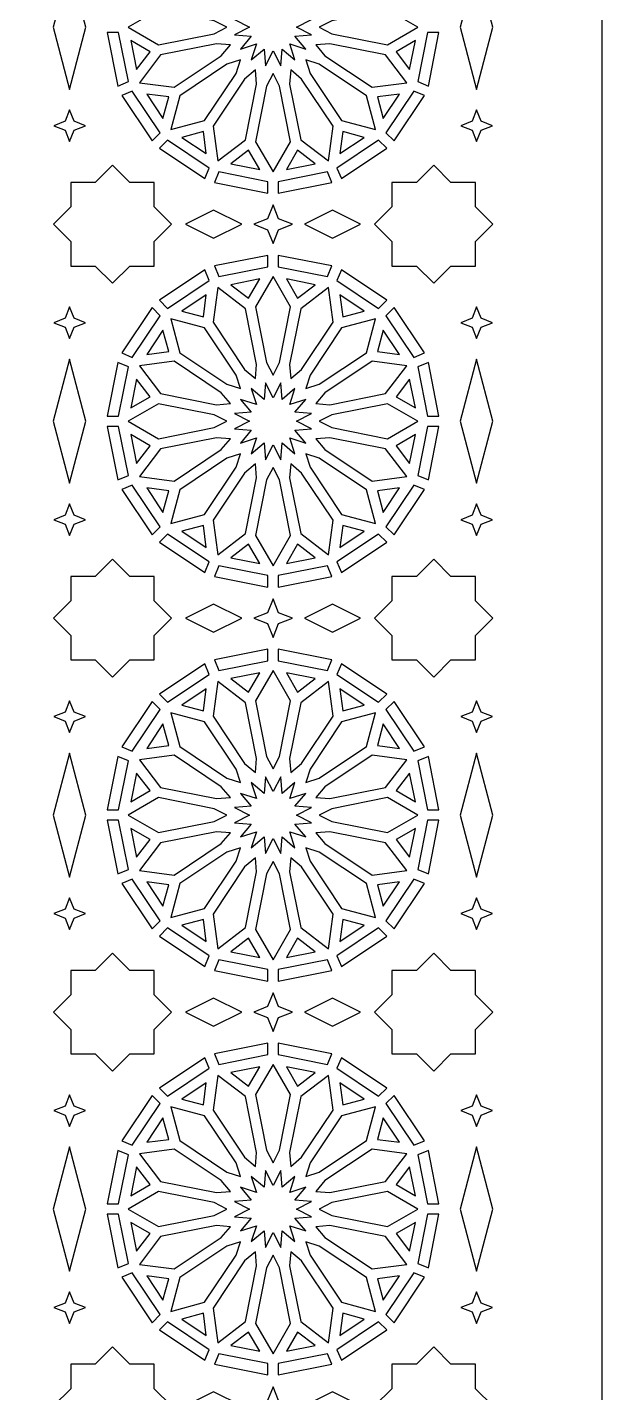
# Model space of a CAD drawing. Header units: millimetres. Extents: x 5 to 1055, y 1035 to 2435.
# Drawn here: x 880.2 to 1055.2, y 1319 to 1734.9 of the extents above; entities that cross this region are included whole.
import ezdxf

# ---------------------------------------------------------------- set-up
doc = ezdxf.new("R2010")
doc.units = ezdxf.units.MM
doc.layers.add('CUT', color=1, linetype='CONTINUOUS')

msp = doc.modelspace()

# ---------------------------------------------------------------- linework, layer by layer
at = {"layer": 'CUT'}
for points in [[(1055.15, 2435), (1055.15, 1034.85), (5, 1034.85), (5, 2435)], [(893.1, 1716.021), (898.047, 1734.925), (893.1, 1753.829), (888.153, 1734.925)], [(1017.05, 1716.021), (1021.997, 1734.925), (1017.05, 1753.829), (1012.103, 1734.925)], [(937.189, 1736.876), (920.224, 1740.252), (910.998, 1734.925), (920.224, 1729.598), (937.189, 1732.974), (940.999, 1734.925)], [(972.961, 1732.974), (989.926, 1729.598), (999.152, 1734.925), (989.926, 1740.252), (972.961, 1736.876), (969.151, 1734.925)], [(904.544, 1733.35), (907.789, 1717.043), (911.004, 1718.376), (908.026, 1733.35)], [(917.606, 1727.472), (911.732, 1730.863), (913.477, 1722.091)], [(998.418, 1730.863), (992.544, 1727.472), (996.673, 1722.091)], [(1002.124, 1733.35), (999.146, 1718.376), (1002.361, 1717.043), (1005.606, 1733.35)], [(942.07, 1729.538), (937.803, 1729.883), (920.838, 1726.509), (914.354, 1718.057), (924.915, 1716.667), (939.298, 1726.277)], [(968.08, 1729.538), (970.852, 1726.277), (985.235, 1716.667), (995.796, 1718.057), (989.312, 1726.509), (972.347, 1729.883)], [(945.122, 1724.972), (941.047, 1723.658), (926.665, 1714.048), (923.908, 1703.758), (934.198, 1706.515), (943.808, 1720.897)], [(965.028, 1724.972), (966.342, 1720.897), (975.952, 1706.515), (986.242, 1703.758), (983.485, 1714.048), (969.103, 1723.658)], [(949.688, 1721.92), (946.427, 1719.148), (936.817, 1704.765), (938.207, 1694.204), (946.659, 1700.688), (950.033, 1717.653)], [(955.075, 1720.849), (953.124, 1717.039), (949.748, 1700.074), (955.075, 1690.848), (960.402, 1700.074), (957.026, 1717.039)], [(960.462, 1721.92), (960.117, 1717.653), (963.491, 1700.688), (971.943, 1694.204), (973.333, 1704.765), (963.723, 1719.148)], [(908.994, 1714.133), (918.231, 1700.309), (920.692, 1702.771), (912.21, 1715.465)], [(923.311, 1713.701), (916.585, 1714.586), (921.555, 1707.149)], [(993.565, 1714.586), (986.839, 1713.701), (988.595, 1707.149)], [(997.94, 1715.465), (989.458, 1702.771), (991.919, 1700.309), (1001.156, 1714.133)], [(893.1, 1709.746), (891.737, 1706.288), (888.279, 1704.925), (891.737, 1703.562), (893.1, 1700.104), (894.463, 1703.562), (897.921, 1704.925), (894.463, 1706.288)], [(1017.05, 1709.746), (1015.687, 1706.288), (1012.229, 1704.925), (1015.687, 1703.562), (1017.05, 1700.104), (1018.413, 1703.562), (1021.871, 1704.925), (1018.413, 1706.288)], [(933.851, 1703.161), (927.299, 1701.405), (934.736, 1696.435)], [(982.851, 1701.405), (976.299, 1703.161), (975.414, 1696.435)], [(920.459, 1698.081), (934.283, 1688.844), (935.615, 1692.06), (922.921, 1700.542)], [(947.622, 1697.456), (942.241, 1693.327), (951.013, 1691.582)], [(962.528, 1697.456), (959.137, 1691.582), (967.909, 1693.327)], [(987.229, 1700.542), (974.535, 1692.06), (975.867, 1688.844), (989.691, 1698.081)], [(906.165, 1692.909), (900.898, 1687.642), (893.448, 1687.642), (893.448, 1680.192), (888.181, 1674.925), (893.448, 1669.658), (893.448, 1662.208), (900.898, 1662.208), (906.165, 1656.941), (911.432, 1662.208), (918.882, 1662.208), (918.882, 1669.658), (924.149, 1674.925), (918.882, 1680.192), (918.882, 1687.642), (911.432, 1687.642)], [(1003.985, 1692.909), (998.718, 1687.642), (991.268, 1687.642), (991.268, 1680.192), (986.001, 1674.925), (991.268, 1669.658), (991.268, 1662.208), (998.718, 1662.208), (1003.985, 1656.941), (1009.252, 1662.208), (1016.702, 1662.208), (1016.702, 1669.658), (1021.969, 1674.925), (1016.702, 1680.192), (1016.702, 1687.642), (1009.252, 1687.642)], [(953.5, 1687.876), (938.526, 1690.854), (937.193, 1687.639), (953.5, 1684.394)], [(971.624, 1690.854), (956.65, 1687.876), (956.65, 1684.394), (972.957, 1687.639)], [(955.075, 1680.801), (953.413, 1676.587), (949.199, 1674.925), (953.413, 1673.263), (955.075, 1669.049), (956.737, 1673.263), (960.951, 1674.925), (956.737, 1676.587)], [(936.985, 1670.654), (945.527, 1674.925), (936.985, 1679.196), (928.443, 1674.925)], [(973.165, 1670.654), (981.707, 1674.925), (973.165, 1679.196), (964.623, 1674.925)], [(953.5, 1665.456), (937.193, 1662.211), (938.526, 1658.996), (953.5, 1661.974)], [(972.957, 1662.211), (956.65, 1665.456), (956.65, 1661.974), (971.624, 1658.996)], [(934.283, 1661.006), (920.459, 1651.769), (922.921, 1649.308), (935.615, 1657.79)], [(989.691, 1651.769), (975.867, 1661.006), (974.535, 1657.79), (987.229, 1649.308)], [(949.688, 1627.93), (950.033, 1632.197), (946.659, 1649.162), (938.207, 1655.646), (936.817, 1645.085), (946.427, 1630.702)], [(942.241, 1656.523), (947.622, 1652.394), (951.013, 1658.268)], [(955.075, 1629.001), (957.026, 1632.811), (960.402, 1649.776), (955.075, 1659.002), (949.748, 1649.776), (953.124, 1632.811)], [(959.137, 1658.268), (962.528, 1652.394), (967.909, 1656.523)], [(960.462, 1627.93), (963.723, 1630.702), (973.333, 1645.085), (971.943, 1655.646), (963.491, 1649.162), (960.117, 1632.197)], [(927.299, 1648.445), (933.851, 1646.689), (934.736, 1653.415)], [(975.414, 1653.415), (976.299, 1646.689), (982.851, 1648.445)], [(893.1, 1649.746), (891.737, 1646.288), (888.279, 1644.925), (891.737, 1643.562), (893.1, 1640.104), (894.463, 1643.562), (897.921, 1644.925), (894.463, 1646.288)], [(918.231, 1649.541), (908.994, 1635.717), (912.21, 1634.385), (920.692, 1647.079)], [(1001.156, 1635.717), (991.919, 1649.541), (989.458, 1647.079), (997.94, 1634.385)], [(1017.05, 1649.746), (1015.687, 1646.288), (1012.229, 1644.925), (1015.687, 1643.562), (1017.05, 1640.104), (1018.413, 1643.562), (1021.871, 1644.925), (1018.413, 1646.288)], [(945.122, 1624.878), (943.808, 1628.953), (934.198, 1643.335), (923.908, 1646.092), (926.665, 1635.802), (941.047, 1626.192)], [(965.028, 1624.878), (969.103, 1626.192), (983.485, 1635.802), (986.242, 1646.092), (975.952, 1643.335), (966.342, 1628.953)], [(916.585, 1635.264), (923.311, 1636.149), (921.555, 1642.701)], [(988.595, 1642.701), (986.839, 1636.149), (993.565, 1635.264)], [(888.153, 1614.925), (893.1, 1596.021), (898.047, 1614.925), (893.1, 1633.829)], [(907.789, 1632.807), (904.544, 1616.5), (908.026, 1616.5), (911.004, 1631.474)], [(939.298, 1623.573), (924.915, 1633.183), (914.354, 1631.793), (920.838, 1623.341), (937.803, 1619.967), (942.07, 1620.312)], [(968.08, 1620.312), (972.347, 1619.967), (989.312, 1623.341), (995.796, 1631.793), (985.235, 1633.183), (970.852, 1623.573)], [(999.146, 1631.474), (1002.124, 1616.5), (1005.606, 1616.5), (1002.361, 1632.807)], [(1012.103, 1614.925), (1017.05, 1596.021), (1021.997, 1614.925), (1017.05, 1633.829)], [(911.732, 1618.987), (917.606, 1622.378), (913.477, 1627.759)], [(952.744, 1626.642), (952.332, 1621.547), (948.437, 1624.858), (950.006, 1619.994), (945.142, 1621.563), (948.453, 1617.668), (943.358, 1617.256), (947.908, 1614.925), (943.358, 1612.594), (948.453, 1612.182), (945.142, 1608.287), (950.006, 1609.856), (948.437, 1604.992), (952.332, 1608.303), (952.744, 1603.208), (955.075, 1607.758), (957.406, 1603.208), (957.818, 1608.303), (961.713, 1604.992), (960.144, 1609.856), (965.008, 1608.287), (961.697, 1612.182), (966.792, 1612.594), (962.242, 1614.925), (966.792, 1617.256), (961.697, 1617.668), (965.008, 1621.563), (960.144, 1619.994), (961.713, 1624.858), (957.818, 1621.547), (957.406, 1626.642), (955.075, 1622.092)], [(996.673, 1627.759), (992.544, 1622.378), (998.418, 1618.987)], [(940.999, 1614.925), (937.189, 1616.876), (920.224, 1620.252), (910.998, 1614.925), (920.224, 1609.598), (937.189, 1612.974)], [(969.151, 1614.925), (972.961, 1612.974), (989.926, 1609.598), (999.152, 1614.925), (989.926, 1620.252), (972.961, 1616.876)], [(904.544, 1613.35), (907.789, 1597.043), (911.004, 1598.376), (908.026, 1613.35)], [(917.606, 1607.472), (911.732, 1610.863), (913.477, 1602.091)], [(942.07, 1609.538), (937.803, 1609.883), (920.838, 1606.509), (914.354, 1598.057), (924.915, 1596.667), (939.298, 1606.277)], [(968.08, 1609.538), (970.852, 1606.277), (985.235, 1596.667), (995.796, 1598.057), (989.312, 1606.509), (972.347, 1609.883)], [(998.418, 1610.863), (992.544, 1607.472), (996.673, 1602.091)], [(1002.124, 1613.35), (999.146, 1598.376), (1002.361, 1597.043), (1005.606, 1613.35)], [(945.122, 1604.972), (941.047, 1603.658), (926.665, 1594.048), (923.908, 1583.758), (934.198, 1586.515), (943.808, 1600.897)], [(949.688, 1601.92), (946.427, 1599.148), (936.817, 1584.765), (938.207, 1574.204), (946.659, 1580.688), (950.033, 1597.653)], [(960.462, 1601.92), (960.117, 1597.653), (963.491, 1580.688), (971.943, 1574.204), (973.333, 1584.765), (963.723, 1599.148)], [(965.028, 1604.972), (966.342, 1600.897), (975.952, 1586.515), (986.242, 1583.758), (983.485, 1594.048), (969.103, 1603.658)], [(955.075, 1600.849), (953.124, 1597.039), (949.748, 1580.074), (955.075, 1570.848), (960.402, 1580.074), (957.026, 1597.039)], [(908.994, 1594.133), (918.231, 1580.309), (920.692, 1582.771), (912.21, 1595.465)], [(923.311, 1593.701), (916.585, 1594.586), (921.555, 1587.149)], [(993.565, 1594.586), (986.839, 1593.701), (988.595, 1587.149)], [(997.94, 1595.465), (989.458, 1582.771), (991.919, 1580.309), (1001.156, 1594.133)], [(893.1, 1589.746), (891.737, 1586.288), (888.279, 1584.925), (891.737, 1583.562), (893.1, 1580.104), (894.463, 1583.562), (897.921, 1584.925), (894.463, 1586.288)], [(1017.05, 1589.746), (1015.687, 1586.288), (1012.229, 1584.925), (1015.687, 1583.562), (1017.05, 1580.104), (1018.413, 1583.562), (1021.871, 1584.925), (1018.413, 1586.288)], [(933.851, 1583.161), (927.299, 1581.405), (934.736, 1576.435)], [(982.851, 1581.405), (976.299, 1583.161), (975.414, 1576.435)], [(920.459, 1578.081), (934.283, 1568.844), (935.615, 1572.06), (922.921, 1580.542)], [(947.622, 1577.456), (942.241, 1573.327), (951.013, 1571.582)], [(962.528, 1577.456), (959.137, 1571.582), (967.909, 1573.327)], [(987.229, 1580.542), (974.535, 1572.06), (975.867, 1568.844), (989.691, 1578.081)], [(906.165, 1572.909), (900.898, 1567.642), (893.448, 1567.642), (893.448, 1560.192), (888.181, 1554.925), (893.448, 1549.658), (893.448, 1542.208), (900.898, 1542.208), (906.165, 1536.941), (911.432, 1542.208), (918.882, 1542.208), (918.882, 1549.658), (924.149, 1554.925), (918.882, 1560.192), (918.882, 1567.642), (911.432, 1567.642)], [(1003.985, 1572.909), (998.718, 1567.642), (991.268, 1567.642), (991.268, 1560.192), (986.001, 1554.925), (991.268, 1549.658), (991.268, 1542.208), (998.718, 1542.208), (1003.985, 1536.941), (1009.252, 1542.208), (1016.702, 1542.208), (1016.702, 1549.658), (1021.969, 1554.925), (1016.702, 1560.192), (1016.702, 1567.642), (1009.252, 1567.642)], [(953.5, 1567.876), (938.526, 1570.854), (937.193, 1567.639), (953.5, 1564.394)], [(971.624, 1570.854), (956.65, 1567.876), (956.65, 1564.394), (972.957, 1567.639)], [(955.075, 1560.801), (953.413, 1556.587), (949.199, 1554.925), (953.413, 1553.263), (955.075, 1549.049), (956.737, 1553.263), (960.951, 1554.925), (956.737, 1556.587)], [(936.985, 1550.654), (945.527, 1554.925), (936.985, 1559.196), (928.443, 1554.925)], [(973.165, 1550.654), (981.707, 1554.925), (973.165, 1559.196), (964.623, 1554.925)], [(953.5, 1545.456), (937.193, 1542.211), (938.526, 1538.996), (953.5, 1541.974)], [(972.957, 1542.211), (956.65, 1545.456), (956.65, 1541.974), (971.624, 1538.996)], [(934.283, 1541.006), (920.459, 1531.769), (922.921, 1529.308), (935.615, 1537.79)], [(989.691, 1531.769), (975.867, 1541.006), (974.535, 1537.79), (987.229, 1529.308)], [(949.688, 1507.93), (950.033, 1512.197), (946.659, 1529.162), (938.207, 1535.646), (936.817, 1525.085), (946.427, 1510.702)], [(942.241, 1536.523), (947.622, 1532.394), (951.013, 1538.268)], [(955.075, 1509.001), (957.026, 1512.811), (960.402, 1529.776), (955.075, 1539.002), (949.748, 1529.776), (953.124, 1512.811)], [(959.137, 1538.268), (962.528, 1532.394), (967.909, 1536.523)], [(960.462, 1507.93), (963.723, 1510.702), (973.333, 1525.085), (971.943, 1535.646), (963.491, 1529.162), (960.117, 1512.197)], [(927.299, 1528.445), (933.851, 1526.689), (934.736, 1533.415)], [(975.414, 1533.415), (976.299, 1526.689), (982.851, 1528.445)], [(893.1, 1529.746), (891.737, 1526.288), (888.279, 1524.925), (891.737, 1523.562), (893.1, 1520.104), (894.463, 1523.562), (897.921, 1524.925), (894.463, 1526.288)], [(918.231, 1529.541), (908.994, 1515.717), (912.21, 1514.385), (920.692, 1527.079)], [(1001.156, 1515.717), (991.919, 1529.541), (989.458, 1527.079), (997.94, 1514.385)], [(1017.05, 1529.746), (1015.687, 1526.288), (1012.229, 1524.925), (1015.687, 1523.562), (1017.05, 1520.104), (1018.413, 1523.562), (1021.871, 1524.925), (1018.413, 1526.288)], [(916.585, 1515.264), (923.311, 1516.149), (921.555, 1522.701)], [(945.122, 1504.878), (943.808, 1508.953), (934.198, 1523.335), (923.908, 1526.092), (926.665, 1515.802), (941.047, 1506.192)], [(965.028, 1504.878), (969.103, 1506.192), (983.485, 1515.802), (986.242, 1526.092), (975.952, 1523.335), (966.342, 1508.953)], [(988.595, 1522.701), (986.839, 1516.149), (993.565, 1515.264)], [(888.153, 1494.925), (893.1, 1476.021), (898.047, 1494.925), (893.1, 1513.829)], [(907.789, 1512.807), (904.544, 1496.5), (908.026, 1496.5), (911.004, 1511.474)], [(939.298, 1503.573), (924.915, 1513.183), (914.354, 1511.793), (920.838, 1503.341), (937.803, 1499.967), (942.07, 1500.312)], [(968.08, 1500.312), (972.347, 1499.967), (989.312, 1503.341), (995.796, 1511.793), (985.235, 1513.183), (970.852, 1503.573)], [(999.146, 1511.474), (1002.124, 1496.5), (1005.606, 1496.5), (1002.361, 1512.807)], [(1012.103, 1494.925), (1017.05, 1476.021), (1021.997, 1494.925), (1017.05, 1513.829)], [(911.732, 1498.987), (917.606, 1502.378), (913.477, 1507.759)], [(952.744, 1506.642), (952.332, 1501.547), (948.437, 1504.858), (950.006, 1499.994), (945.142, 1501.563), (948.453, 1497.668), (943.358, 1497.256), (947.908, 1494.925), (943.358, 1492.594), (948.453, 1492.182), (945.142, 1488.287), (950.006, 1489.856), (948.437, 1484.992), (952.332, 1488.303), (952.744, 1483.208), (955.075, 1487.758), (957.406, 1483.208), (957.818, 1488.303), (961.713, 1484.992), (960.144, 1489.856), (965.008, 1488.287), (961.697, 1492.182), (966.792, 1492.594), (962.242, 1494.925), (966.792, 1497.256), (961.697, 1497.668), (965.008, 1501.563), (960.144, 1499.994), (961.713, 1504.858), (957.818, 1501.547), (957.406, 1506.642), (955.075, 1502.092)], [(996.673, 1507.759), (992.544, 1502.378), (998.418, 1498.987)], [(940.999, 1494.925), (937.189, 1496.876), (920.224, 1500.252), (910.998, 1494.925), (920.224, 1489.598), (937.189, 1492.974)], [(969.151, 1494.925), (972.961, 1492.974), (989.926, 1489.598), (999.152, 1494.925), (989.926, 1500.252), (972.961, 1496.876)], [(904.544, 1493.35), (907.789, 1477.043), (911.004, 1478.376), (908.026, 1493.35)], [(1002.124, 1493.35), (999.146, 1478.376), (1002.361, 1477.043), (1005.606, 1493.35)], [(917.606, 1487.472), (911.732, 1490.863), (913.477, 1482.091)], [(942.07, 1489.538), (937.803, 1489.883), (920.838, 1486.509), (914.354, 1478.057), (924.915, 1476.667), (939.298, 1486.277)], [(968.08, 1489.538), (970.852, 1486.277), (985.235, 1476.667), (995.796, 1478.057), (989.312, 1486.509), (972.347, 1489.883)], [(998.418, 1490.863), (992.544, 1487.472), (996.673, 1482.091)], [(945.122, 1484.972), (941.047, 1483.658), (926.665, 1474.048), (923.908, 1463.758), (934.198, 1466.515), (943.808, 1480.897)], [(965.028, 1484.972), (966.342, 1480.897), (975.952, 1466.515), (986.242, 1463.758), (983.485, 1474.048), (969.103, 1483.658)], [(949.688, 1481.92), (946.427, 1479.148), (936.817, 1464.765), (938.207, 1454.204), (946.659, 1460.688), (950.033, 1477.653)], [(955.075, 1480.849), (953.124, 1477.039), (949.748, 1460.074), (955.075, 1450.848), (960.402, 1460.074), (957.026, 1477.039)], [(960.462, 1481.92), (960.117, 1477.653), (963.491, 1460.688), (971.943, 1454.204), (973.333, 1464.765), (963.723, 1479.148)], [(908.994, 1474.133), (918.231, 1460.309), (920.692, 1462.771), (912.21, 1475.465)], [(923.311, 1473.701), (916.585, 1474.586), (921.555, 1467.149)], [(993.565, 1474.586), (986.839, 1473.701), (988.595, 1467.149)], [(997.94, 1475.465), (989.458, 1462.771), (991.919, 1460.309), (1001.156, 1474.133)], [(893.1, 1469.746), (891.737, 1466.288), (888.279, 1464.925), (891.737, 1463.562), (893.1, 1460.104), (894.463, 1463.562), (897.921, 1464.925), (894.463, 1466.288)], [(1017.05, 1469.746), (1015.687, 1466.288), (1012.229, 1464.925), (1015.687, 1463.562), (1017.05, 1460.104), (1018.413, 1463.562), (1021.871, 1464.925), (1018.413, 1466.288)], [(920.459, 1458.081), (934.283, 1448.844), (935.615, 1452.06), (922.921, 1460.542)], [(933.851, 1463.161), (927.299, 1461.405), (934.736, 1456.435)], [(987.229, 1460.542), (974.535, 1452.06), (975.867, 1448.844), (989.691, 1458.081)], [(982.851, 1461.405), (976.299, 1463.161), (975.414, 1456.435)], [(947.622, 1457.456), (942.241, 1453.327), (951.013, 1451.582)], [(962.528, 1457.456), (959.137, 1451.582), (967.909, 1453.327)], [(906.165, 1452.909), (900.898, 1447.642), (893.448, 1447.642), (893.448, 1440.192), (888.181, 1434.925), (893.448, 1429.658), (893.448, 1422.208), (900.898, 1422.208), (906.165, 1416.941), (911.432, 1422.208), (918.882, 1422.208), (918.882, 1429.658), (924.149, 1434.925), (918.882, 1440.192), (918.882, 1447.642), (911.432, 1447.642)], [(1003.985, 1452.909), (998.718, 1447.642), (991.268, 1447.642), (991.268, 1440.192), (986.001, 1434.925), (991.268, 1429.658), (991.268, 1422.208), (998.718, 1422.208), (1003.985, 1416.941), (1009.252, 1422.208), (1016.702, 1422.208), (1016.702, 1429.658), (1021.969, 1434.925), (1016.702, 1440.192), (1016.702, 1447.642), (1009.252, 1447.642)], [(953.5, 1447.876), (938.526, 1450.854), (937.193, 1447.639), (953.5, 1444.394)], [(971.624, 1450.854), (956.65, 1447.876), (956.65, 1444.394), (972.957, 1447.639)], [(936.985, 1430.654), (945.527, 1434.925), (936.985, 1439.196), (928.443, 1434.925)], [(955.075, 1440.801), (953.413, 1436.587), (949.199, 1434.925), (953.413, 1433.263), (955.075, 1429.049), (956.737, 1433.263), (960.951, 1434.925), (956.737, 1436.587)], [(973.165, 1430.654), (981.707, 1434.925), (973.165, 1439.196), (964.623, 1434.925)], [(953.5, 1425.456), (937.193, 1422.211), (938.526, 1418.996), (953.5, 1421.974)], [(972.957, 1422.211), (956.65, 1425.456), (956.65, 1421.974), (971.624, 1418.996)], [(934.283, 1421.006), (920.459, 1411.769), (922.921, 1409.308), (935.615, 1417.79)], [(955.075, 1389.001), (957.026, 1392.811), (960.402, 1409.776), (955.075, 1419.002), (949.748, 1409.776), (953.124, 1392.811)], [(989.691, 1411.769), (975.867, 1421.006), (974.535, 1417.79), (987.229, 1409.308)], [(949.688, 1387.93), (950.033, 1392.197), (946.659, 1409.162), (938.207, 1415.646), (936.817, 1405.085), (946.427, 1390.702)], [(942.241, 1416.523), (947.622, 1412.394), (951.013, 1418.268)], [(959.137, 1418.268), (962.528, 1412.394), (967.909, 1416.523)], [(960.462, 1387.93), (963.723, 1390.702), (973.333, 1405.085), (971.943, 1415.646), (963.491, 1409.162), (960.117, 1392.197)], [(927.299, 1408.445), (933.851, 1406.689), (934.736, 1413.415)], [(975.414, 1413.415), (976.299, 1406.689), (982.851, 1408.445)], [(893.1, 1409.746), (891.737, 1406.288), (888.279, 1404.925), (891.737, 1403.562), (893.1, 1400.104), (894.463, 1403.562), (897.921, 1404.925), (894.463, 1406.288)], [(918.231, 1409.541), (908.994, 1395.717), (912.21, 1394.385), (920.692, 1407.079)], [(945.122, 1384.878), (943.808, 1388.953), (934.198, 1403.335), (923.908, 1406.092), (926.665, 1395.802), (941.047, 1386.192)], [(965.028, 1384.878), (969.103, 1386.192), (983.485, 1395.802), (986.242, 1406.092), (975.952, 1403.335), (966.342, 1388.953)], [(1001.156, 1395.717), (991.919, 1409.541), (989.458, 1407.079), (997.94, 1394.385)], [(1017.05, 1409.746), (1015.687, 1406.288), (1012.229, 1404.925), (1015.687, 1403.562), (1017.05, 1400.104), (1018.413, 1403.562), (1021.871, 1404.925), (1018.413, 1406.288)], [(916.585, 1395.264), (923.311, 1396.149), (921.555, 1402.701)], [(988.595, 1402.701), (986.839, 1396.149), (993.565, 1395.264)], [(888.153, 1374.925), (893.1, 1356.021), (898.047, 1374.925), (893.1, 1393.829)], [(1012.103, 1374.925), (1017.05, 1356.021), (1021.997, 1374.925), (1017.05, 1393.829)], [(907.789, 1392.807), (904.544, 1376.5), (908.026, 1376.5), (911.004, 1391.474)], [(939.298, 1383.573), (924.915, 1393.183), (914.354, 1391.793), (920.838, 1383.341), (937.803, 1379.967), (942.07, 1380.312)], [(968.08, 1380.312), (972.347, 1379.967), (989.312, 1383.341), (995.796, 1391.793), (985.235, 1393.183), (970.852, 1383.573)], [(999.146, 1391.474), (1002.124, 1376.5), (1005.606, 1376.5), (1002.361, 1392.807)], [(911.732, 1378.987), (917.606, 1382.378), (913.477, 1387.759)], [(952.744, 1386.642), (952.332, 1381.547), (948.437, 1384.858), (950.006, 1379.994), (945.142, 1381.563), (948.453, 1377.668), (943.358, 1377.256), (947.908, 1374.925), (943.358, 1372.594), (948.453, 1372.182), (945.142, 1368.287), (950.006, 1369.856), (948.437, 1364.992), (952.332, 1368.303), (952.744, 1363.208), (955.075, 1367.758), (957.406, 1363.208), (957.818, 1368.303), (961.713, 1364.992), (960.144, 1369.856), (965.008, 1368.287), (961.697, 1372.182), (966.792, 1372.594), (962.242, 1374.925), (966.792, 1377.256), (961.697, 1377.668), (965.008, 1381.563), (960.144, 1379.994), (961.713, 1384.858), (957.818, 1381.547), (957.406, 1386.642), (955.075, 1382.092)], [(996.673, 1387.759), (992.544, 1382.378), (998.418, 1378.987)], [(940.999, 1374.925), (937.189, 1376.876), (920.224, 1380.252), (910.998, 1374.925), (920.224, 1369.598), (937.189, 1372.974)], [(969.151, 1374.925), (972.961, 1372.974), (989.926, 1369.598), (999.152, 1374.925), (989.926, 1380.252), (972.961, 1376.876)], [(904.544, 1373.35), (907.789, 1357.043), (911.004, 1358.376), (908.026, 1373.35)], [(1002.124, 1373.35), (999.146, 1358.376), (1002.361, 1357.043), (1005.606, 1373.35)], [(917.606, 1367.472), (911.732, 1370.863), (913.477, 1362.091)], [(942.07, 1369.538), (937.803, 1369.883), (920.838, 1366.509), (914.354, 1358.057), (924.915, 1356.667), (939.298, 1366.277)], [(968.08, 1369.538), (970.852, 1366.277), (985.235, 1356.667), (995.796, 1358.057), (989.312, 1366.509), (972.347, 1369.883)], [(998.418, 1370.863), (992.544, 1367.472), (996.673, 1362.091)], [(945.122, 1364.972), (941.047, 1363.658), (926.665, 1354.048), (923.908, 1343.758), (934.198, 1346.515), (943.808, 1360.897)], [(965.028, 1364.972), (966.342, 1360.897), (975.952, 1346.515), (986.242, 1343.758), (983.485, 1354.048), (969.103, 1363.658)], [(949.688, 1361.92), (946.427, 1359.148), (936.817, 1344.765), (938.207, 1334.204), (946.659, 1340.688), (950.033, 1357.653)], [(955.075, 1360.849), (953.124, 1357.039), (949.748, 1340.074), (955.075, 1330.848), (960.402, 1340.074), (957.026, 1357.039)], [(960.462, 1361.92), (960.117, 1357.653), (963.491, 1340.688), (971.943, 1334.204), (973.333, 1344.765), (963.723, 1359.148)], [(908.994, 1354.133), (918.231, 1340.309), (920.692, 1342.771), (912.21, 1355.465)], [(923.311, 1353.701), (916.585, 1354.586), (921.555, 1347.149)], [(993.565, 1354.586), (986.839, 1353.701), (988.595, 1347.149)], [(997.94, 1355.465), (989.458, 1342.771), (991.919, 1340.309), (1001.156, 1354.133)], [(893.1, 1349.746), (891.737, 1346.288), (888.279, 1344.925), (891.737, 1343.562), (893.1, 1340.104), (894.463, 1343.562), (897.921, 1344.925), (894.463, 1346.288)], [(1017.05, 1349.746), (1015.687, 1346.288), (1012.229, 1344.925), (1015.687, 1343.562), (1017.05, 1340.104), (1018.413, 1343.562), (1021.871, 1344.925), (1018.413, 1346.288)], [(920.459, 1338.081), (934.283, 1328.844), (935.615, 1332.06), (922.921, 1340.542)], [(933.851, 1343.161), (927.299, 1341.405), (934.736, 1336.435)], [(987.229, 1340.542), (974.535, 1332.06), (975.867, 1328.844), (989.691, 1338.081)], [(982.851, 1341.405), (976.299, 1343.161), (975.414, 1336.435)], [(947.622, 1337.456), (942.241, 1333.327), (951.013, 1331.582)], [(962.528, 1337.456), (959.137, 1331.582), (967.909, 1333.327)], [(906.165, 1332.909), (900.898, 1327.642), (893.448, 1327.642), (893.448, 1320.192), (888.181, 1314.925), (893.448, 1309.658), (893.448, 1302.208), (900.898, 1302.208), (906.165, 1296.941), (911.432, 1302.208), (918.882, 1302.208), (918.882, 1309.658), (924.149, 1314.925), (918.882, 1320.192), (918.882, 1327.642), (911.432, 1327.642)], [(1003.985, 1332.909), (998.718, 1327.642), (991.268, 1327.642), (991.268, 1320.192), (986.001, 1314.925), (991.268, 1309.658), (991.268, 1302.208), (998.718, 1302.208), (1003.985, 1296.941), (1009.252, 1302.208), (1016.702, 1302.208), (1016.702, 1309.658), (1021.969, 1314.925), (1016.702, 1320.192), (1016.702, 1327.642), (1009.252, 1327.642)], [(953.5, 1327.876), (938.526, 1330.854), (937.193, 1327.639), (953.5, 1324.394)], [(971.624, 1330.854), (956.65, 1327.876), (956.65, 1324.394), (972.957, 1327.639)], [(936.985, 1310.654), (945.527, 1314.925), (936.985, 1319.196), (928.443, 1314.925)], [(955.075, 1320.801), (953.413, 1316.587), (949.199, 1314.925), (953.413, 1313.263), (955.075, 1309.049), (956.737, 1313.263), (960.951, 1314.925), (956.737, 1316.587)], [(973.165, 1310.654), (981.707, 1314.925), (973.165, 1319.196), (964.623, 1314.925)]]:
    msp.add_lwpolyline(points, close=True, dxfattribs=at)
msp.add_lwpolyline([(943.358, 1737.256), (947.908, 1734.925), (943.358, 1732.594), (948.453, 1732.182), (945.142, 1728.287), (950.006, 1729.856), (948.437, 1724.992), (952.332, 1728.303), (952.744, 1723.208), (955.075, 1727.758), (957.406, 1723.208), (957.818, 1728.303), (961.713, 1724.992), (960.144, 1729.856), (965.008, 1728.287), (961.697, 1732.182), (966.792, 1732.594), (962.242, 1734.925), (966.792, 1737.256)], dxfattribs=at)

doc.saveas('drawing.dxf')
